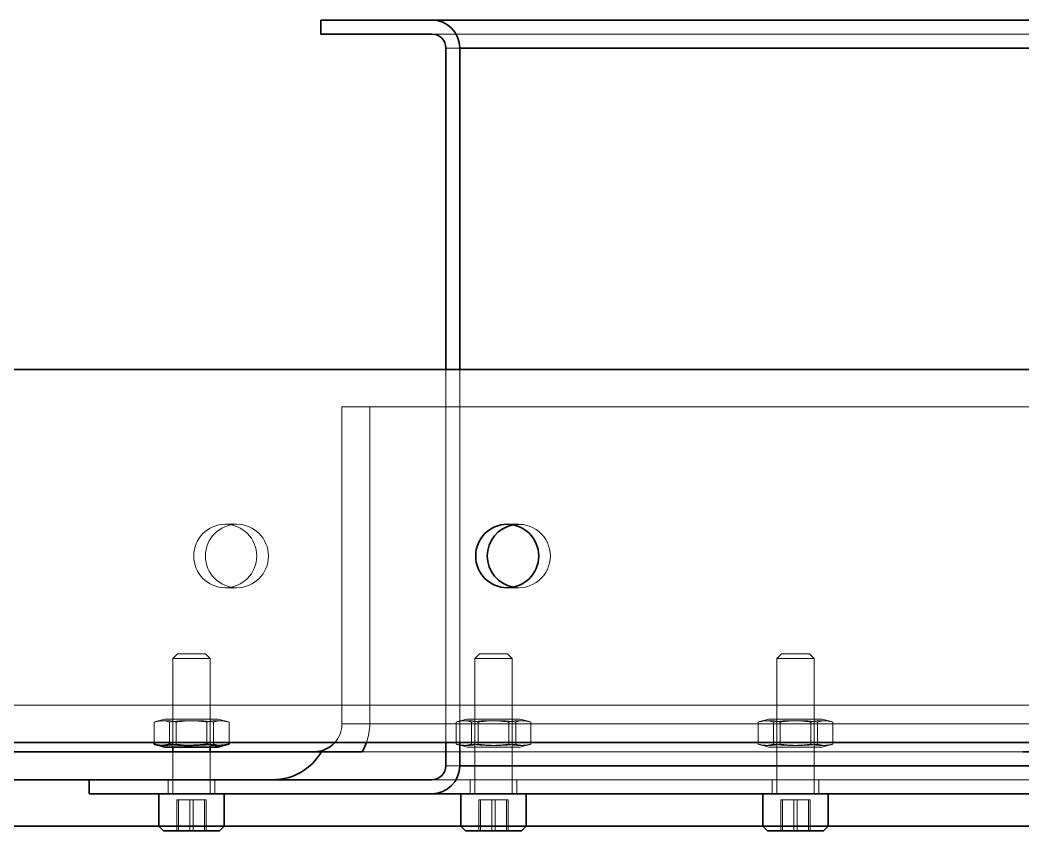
# Model space of a CAD drawing. Header units: millimetres. Extents: x 6115 to 12360, y 7255 to 12668.
# Drawn here: x 9360.9 to 9468.5, y 11611 to 11698 of the extents above; entities that cross this region are included whole.
import ezdxf

# ---------------------------------------------------------------- set-up
doc = ezdxf.new("R2010")
doc.units = ezdxf.units.MM
doc.layers.add('外形線', color=7, linetype='Continuous', lineweight=50)

msp = doc.modelspace()

# ---------------------------------------------------------------- linework, layer by layer
at = {"layer": '外形線', "linetype": 'Continuous', "lineweight": 35}
for p, q in [((9393.13, 11696.53), (9393.13, 11698.03)), ((9393.13, 11698.03), (9405.06, 11698.03)), ((9405.06, 11698.03), (9481.72, 11698.03)), ((9405.06, 11696.53), (9393.13, 11696.53)), ((9406.56, 11660.53), (9406.56, 11695.03)), ((9408.05, 11695.03), (9408.05, 11660.53)), ((9478.74, 11695.03), (9408.05, 11695.03)), ((9059.08, 11660.53), (9770.32, 11660.53)), ((9774.3, 11620.53), (9059.08, 11620.53)), ((9375.24, 11620.35), (9375.24, 11620.53)), ((9376.39, 11620.03), (9375.43, 11620.29)), ((9376.39, 11620.03), (9382.12, 11620.03)), ((9376.88, 11620.35), (9376.88, 11620.53)), ((9377.26, 11619.53), (9377.26, 11620.03)), ((9380.9, 11620.35), (9380.9, 11620.53)), ((9381.26, 11619.53), (9381.26, 11620.03)), ((9382.12, 11620.03), (9383.09, 11620.29)), ((9383.28, 11620.35), (9383.28, 11620.53)), ((9406.56, 11618.03), (9406.56, 11620.53)), ((9408.05, 11620.53), (9408.05, 11618.03)), ((9393.19, 11619.53), (9056.88, 11619.53)), ((9397.58, 11619.53), (9393.19, 11619.53)), ((9804.82, 11619.53), (9468.47, 11619.53)), ((9408.05, 11618.03), (9469.7, 11618.03)), ((9388.02, 11616.53), (9056.88, 11616.53)), ((9368.27, 11615.03), (9368.27, 11616.53)), ((9400.59, 11616.53), (9388.02, 11616.53)), ((9400.59, 11616.53), (9405.06, 11616.53)), ((9405.06, 11615.03), (9368.27, 11615.03)), ((9375.76, 11615.03), (9375.76, 11611.53)), ((9382.76, 11615.03), (9382.76, 11611.53)), ((9481.72, 11615.03), (9405.06, 11615.03)), ((9408.16, 11615.03), (9408.16, 11611.53)), ((9415.16, 11615.03), (9415.16, 11611.53)), ((9440.57, 11615.03), (9440.57, 11611.53)), ((9447.57, 11615.03), (9447.57, 11611.53)), ((9375.76, 11611.53), (9037.88, 11611.53)), ((9375.76, 11611.53), (9382.76, 11611.53)), ((9376.26, 11611.03), (9375.76, 11611.53)), ((9382.26, 11611.03), (9382.76, 11611.53)), ((9408.16, 11611.53), (9382.76, 11611.53)), ((9408.16, 11611.53), (9415.16, 11611.53)), ((9408.66, 11611.03), (9408.16, 11611.53)), ((9414.66, 11611.03), (9415.16, 11611.53)), ((9440.57, 11611.53), (9415.16, 11611.53)), ((9440.57, 11611.53), (9447.57, 11611.53)), ((9441.07, 11611.03), (9440.57, 11611.53)), ((9447.07, 11611.03), (9447.57, 11611.53)), ((9472.97, 11611.53), (9447.57, 11611.53)), ((9382.26, 11611.03), (9376.26, 11611.03)), ((9414.66, 11611.03), (9408.66, 11611.03)), ((9447.07, 11611.03), (9441.07, 11611.03))]:
    msp.add_line(p, q, dxfattribs=at).dxf.unprotected_set("ltscale", 0)
at = {"layer": '外形線', "linetype": 'Continuous', "lineweight": 18}
for p, q in [((9481.72, 11696.53), (9405.06, 11696.53)), ((9406.56, 11695.03), (9408.05, 11695.03)), ((9406.56, 11620.53), (9406.56, 11660.53)), ((9408.05, 11660.53), (9408.05, 11620.53)), ((9395.4, 11622.53), (9395.4, 11656.53)), ((9395.4, 11656.53), (9398.38, 11656.53)), ((9472.07, 11656.53), (9398.38, 11656.53)), ((9398.38, 11656.53), (9398.38, 11622.53)), ((9384.13, 11643.93), (9382.87, 11643.93)), ((9414.38, 11643.93), (9413.13, 11643.93)), ((9384.13, 11637.13), (9382.87, 11637.13)), ((9414.38, 11637.13), (9413.13, 11637.13)), ((9377.76, 11630.03), (9377.26, 11629.53)), ((9381.26, 11629.53), (9377.26, 11629.53)), ((9377.26, 11620.03), (9377.26, 11629.53)), ((9377.76, 11630.03), (9380.76, 11630.03)), ((9380.76, 11630.03), (9381.26, 11629.53)), ((9381.26, 11620.03), (9381.26, 11629.53)), ((9410.16, 11630.03), (9409.66, 11629.53)), ((9413.66, 11629.53), (9409.66, 11629.53)), ((9409.66, 11615.03), (9409.66, 11629.53)), ((9410.16, 11630.03), (9413.16, 11630.03)), ((9413.16, 11630.03), (9413.66, 11629.53)), ((9413.66, 11615.03), (9413.66, 11629.53)), ((9442.57, 11630.03), (9442.07, 11629.53)), ((9446.07, 11629.53), (9442.07, 11629.53)), ((9442.07, 11615.03), (9442.07, 11629.53)), ((9442.57, 11630.03), (9445.57, 11630.03)), ((9445.57, 11630.03), (9446.07, 11629.53)), ((9446.07, 11615.03), (9446.07, 11629.53)), ((9096.97, 11624.53), (9770.32, 11624.53)), ((9376.39, 11623.03), (9375.43, 11622.77)), ((9382.12, 11623.03), (9376.39, 11623.03)), ((9377.26, 11620.03), (9377.26, 11623.03)), ((9381.26, 11620.03), (9381.26, 11623.03)), ((9382.12, 11623.03), (9383.09, 11622.77)), ((9408.8, 11623.03), (9407.83, 11622.77)), ((9414.53, 11623.03), (9408.8, 11623.03)), ((9409.66, 11620.03), (9409.66, 11623.03)), ((9413.66, 11620.03), (9413.66, 11623.03)), ((9414.53, 11623.03), (9415.49, 11622.77)), ((9441.2, 11623.03), (9440.23, 11622.77)), ((9446.93, 11623.03), (9441.2, 11623.03)), ((9442.07, 11620.03), (9442.07, 11623.03)), ((9446.07, 11620.03), (9446.07, 11623.03)), ((9446.93, 11623.03), (9447.9, 11622.77)), ((9375.24, 11620.53), (9375.24, 11622.72)), ((9376.88, 11620.53), (9376.88, 11622.72)), ((9377.61, 11620.35), (9377.61, 11622.72)), ((9380.9, 11620.53), (9380.9, 11622.72)), ((9381.63, 11620.35), (9381.63, 11622.72)), ((9383.28, 11620.53), (9383.28, 11622.72)), ((9398.38, 11622.53), (9395.4, 11622.53)), ((9398.38, 11622.53), (9472.07, 11622.53)), ((9407.64, 11620.35), (9407.64, 11622.72)), ((9409.29, 11620.35), (9409.29, 11622.72)), ((9410.02, 11620.35), (9410.02, 11622.72)), ((9413.31, 11620.35), (9413.31, 11622.72)), ((9414.04, 11620.35), (9414.04, 11622.72)), ((9415.68, 11620.35), (9415.68, 11622.72)), ((9440.05, 11620.35), (9440.05, 11622.72)), ((9441.69, 11620.35), (9441.69, 11622.72)), ((9442.42, 11620.35), (9442.42, 11622.72)), ((9445.71, 11620.35), (9445.71, 11622.72)), ((9446.44, 11620.35), (9446.44, 11622.72)), ((9448.08, 11620.35), (9448.08, 11622.72)), ((9408.8, 11620.03), (9407.83, 11620.29)), ((9408.8, 11620.03), (9414.53, 11620.03)), ((9414.53, 11620.03), (9415.49, 11620.29)), ((9441.2, 11620.03), (9440.23, 11620.29)), ((9441.2, 11620.03), (9446.93, 11620.03)), ((9446.93, 11620.03), (9447.9, 11620.29)), ((9377.26, 11615.03), (9377.26, 11619.53)), ((9381.26, 11615.03), (9381.26, 11619.53)), ((9397.58, 11619.53), (9468.47, 11619.53)), ((9408.05, 11618.03), (9406.56, 11618.03)), ((9376.76, 11615.03), (9376.76, 11616.53)), ((9381.76, 11615.03), (9381.76, 11616.53)), ((9405.06, 11616.53), (9473.64, 11616.53)), ((9409.16, 11615.03), (9409.16, 11616.53)), ((9414.16, 11615.03), (9414.16, 11616.53)), ((9441.57, 11615.03), (9441.57, 11616.53)), ((9446.57, 11615.03), (9446.57, 11616.53)), ((9377.68, 11611.03), (9377.68, 11614.37)), ((9379.08, 11614.37), (9377.68, 11614.37)), ((9377.86, 11611.03), (9377.86, 11614.37)), ((9379.08, 11611.03), (9379.08, 11614.37)), ((9380.66, 11614.37), (9379.08, 11614.37)), ((9379.44, 11611.03), (9379.44, 11614.37)), ((9380.84, 11614.37), (9380.66, 11614.37)), ((9380.66, 11611.03), (9380.66, 11614.37)), ((9380.84, 11611.03), (9380.84, 11614.37)), ((9410.08, 11611.03), (9410.08, 11614.37)), ((9411.48, 11614.37), (9410.08, 11614.37)), ((9410.26, 11611.03), (9410.26, 11614.37)), ((9411.48, 11611.03), (9411.48, 11614.37)), ((9413.06, 11614.37), (9411.48, 11614.37)), ((9411.84, 11611.03), (9411.84, 11614.37)), ((9413.24, 11614.37), (9413.06, 11614.37)), ((9413.06, 11611.03), (9413.06, 11614.37)), ((9413.24, 11611.03), (9413.24, 11614.37)), ((9442.48, 11611.03), (9442.48, 11614.37)), ((9443.88, 11614.37), (9442.48, 11614.37)), ((9442.66, 11611.03), (9442.66, 11614.37)), ((9443.88, 11611.03), (9443.88, 11614.37)), ((9445.47, 11614.37), (9443.88, 11614.37)), ((9444.25, 11611.03), (9444.25, 11614.37)), ((9445.65, 11614.37), (9445.47, 11614.37)), ((9445.47, 11611.03), (9445.47, 11614.37)), ((9445.65, 11611.03), (9445.65, 11614.37))]:
    msp.add_line(p, q, dxfattribs=at).dxf.unprotected_set("ltscale", 0)
for points in [[(9376.88, 11622.72), (9376.8, 11622.74), (9376.73, 11622.77), (9376.66, 11622.78), (9376.59, 11622.8), (9376.52, 11622.82), (9376.45, 11622.83), (9376.38, 11622.84), (9376.32, 11622.85), (9376.25, 11622.86), (9376.19, 11622.86), (9376.12, 11622.86), (9376.06, 11622.86), (9376, 11622.86), (9375.93, 11622.86), (9375.87, 11622.86), (9375.8, 11622.85), (9375.74, 11622.84), (9375.67, 11622.83), (9375.6, 11622.82), (9375.54, 11622.8), (9375.46, 11622.78), (9375.39, 11622.77), (9375.32, 11622.74), (9375.24, 11622.72)], [(9375.24, 11622.72), (9375.35, 11622.74), (9375.46, 11622.77), (9375.56, 11622.78), (9375.67, 11622.8), (9375.77, 11622.82), (9375.87, 11622.83), (9375.96, 11622.84), (9376.06, 11622.85), (9376.15, 11622.86), (9376.24, 11622.86), (9376.33, 11622.86), (9376.43, 11622.86), (9376.52, 11622.86), (9376.61, 11622.86), (9376.7, 11622.86), (9376.8, 11622.85), (9376.89, 11622.84), (9376.99, 11622.83), (9377.09, 11622.82), (9377.19, 11622.8), (9377.29, 11622.78), (9377.39, 11622.77), (9377.5, 11622.74), (9377.61, 11622.72)], [(9380.9, 11622.72), (9380.71, 11622.74), (9380.53, 11622.77), (9380.35, 11622.78), (9380.18, 11622.8), (9380.01, 11622.82), (9379.84, 11622.83), (9379.68, 11622.84), (9379.52, 11622.85), (9379.36, 11622.86), (9379.2, 11622.86), (9379.05, 11622.86), (9378.89, 11622.86), (9378.74, 11622.86), (9378.58, 11622.86), (9378.42, 11622.86), (9378.27, 11622.85), (9378.11, 11622.84), (9377.94, 11622.83), (9377.78, 11622.82), (9377.61, 11622.8), (9377.43, 11622.78), (9377.26, 11622.77), (9377.07, 11622.74), (9376.88, 11622.72)], [(9377.61, 11622.72), (9377.8, 11622.74), (9377.99, 11622.77), (9378.17, 11622.78), (9378.34, 11622.8), (9378.51, 11622.82), (9378.67, 11622.83), (9378.84, 11622.84), (9379, 11622.85), (9379.16, 11622.86), (9379.31, 11622.86), (9379.47, 11622.86), (9379.62, 11622.86), (9379.78, 11622.86), (9379.94, 11622.86), (9380.09, 11622.86), (9380.25, 11622.85), (9380.41, 11622.84), (9380.57, 11622.83), (9380.74, 11622.82), (9380.91, 11622.8), (9381.08, 11622.78), (9381.26, 11622.77), (9381.44, 11622.74), (9381.63, 11622.72)], [(9383.28, 11622.72), (9383.16, 11622.74), (9383.06, 11622.77), (9382.95, 11622.78), (9382.85, 11622.8), (9382.75, 11622.82), (9382.65, 11622.83), (9382.55, 11622.84), (9382.46, 11622.85), (9382.37, 11622.86), (9382.27, 11622.86), (9382.18, 11622.86), (9382.09, 11622.86), (9382, 11622.86), (9381.91, 11622.86), (9381.81, 11622.86), (9381.72, 11622.85), (9381.62, 11622.84), (9381.53, 11622.83), (9381.43, 11622.82), (9381.33, 11622.8), (9381.23, 11622.78), (9381.12, 11622.77), (9381.01, 11622.74), (9380.9, 11622.72)], [(9381.63, 11622.72), (9381.71, 11622.74), (9381.79, 11622.77), (9381.86, 11622.78), (9381.93, 11622.8), (9382, 11622.82), (9382.07, 11622.83), (9382.13, 11622.84), (9382.2, 11622.85), (9382.26, 11622.86), (9382.33, 11622.86), (9382.39, 11622.86), (9382.46, 11622.86), (9382.52, 11622.86), (9382.58, 11622.86), (9382.65, 11622.86), (9382.71, 11622.85), (9382.78, 11622.84), (9382.84, 11622.83), (9382.91, 11622.82), (9382.98, 11622.8), (9383.05, 11622.78), (9383.12, 11622.77), (9383.2, 11622.74), (9383.28, 11622.72)], [(9409.29, 11622.72), (9409.21, 11622.74), (9409.13, 11622.77), (9409.06, 11622.78), (9408.99, 11622.8), (9408.92, 11622.82), (9408.85, 11622.83), (9408.79, 11622.84), (9408.72, 11622.85), (9408.66, 11622.86), (9408.59, 11622.86), (9408.53, 11622.86), (9408.46, 11622.86), (9408.4, 11622.86), (9408.34, 11622.86), (9408.27, 11622.86), (9408.21, 11622.85), (9408.14, 11622.84), (9408.08, 11622.83), (9408.01, 11622.82), (9407.94, 11622.8), (9407.87, 11622.78), (9407.8, 11622.77), (9407.72, 11622.74), (9407.64, 11622.72)], [(9407.64, 11622.72), (9407.75, 11622.74), (9407.86, 11622.77), (9407.97, 11622.78), (9408.07, 11622.8), (9408.17, 11622.82), (9408.27, 11622.83), (9408.37, 11622.84), (9408.46, 11622.85), (9408.55, 11622.86), (9408.65, 11622.86), (9408.74, 11622.86), (9408.83, 11622.86), (9408.92, 11622.86), (9409.01, 11622.86), (9409.11, 11622.86), (9409.2, 11622.85), (9409.3, 11622.84), (9409.39, 11622.83), (9409.49, 11622.82), (9409.59, 11622.8), (9409.69, 11622.78), (9409.8, 11622.77), (9409.91, 11622.74), (9410.02, 11622.72)], [(9413.31, 11622.72), (9413.12, 11622.74), (9412.93, 11622.77), (9412.75, 11622.78), (9412.58, 11622.8), (9412.41, 11622.82), (9412.25, 11622.83), (9412.08, 11622.84), (9411.92, 11622.85), (9411.76, 11622.86), (9411.61, 11622.86), (9411.45, 11622.86), (9411.3, 11622.86), (9411.14, 11622.86), (9410.98, 11622.86), (9410.83, 11622.86), (9410.67, 11622.85), (9410.51, 11622.84), (9410.35, 11622.83), (9410.18, 11622.82), (9410.01, 11622.8), (9409.84, 11622.78), (9409.66, 11622.77), (9409.48, 11622.74), (9409.29, 11622.72)], [(9410.02, 11622.72), (9410.21, 11622.74), (9410.39, 11622.77), (9410.57, 11622.78), (9410.74, 11622.8), (9410.91, 11622.82), (9411.08, 11622.83), (9411.24, 11622.84), (9411.4, 11622.85), (9411.56, 11622.86), (9411.72, 11622.86), (9411.87, 11622.86), (9412.03, 11622.86), (9412.18, 11622.86), (9412.34, 11622.86), (9412.5, 11622.86), (9412.65, 11622.85), (9412.81, 11622.84), (9412.98, 11622.83), (9413.14, 11622.82), (9413.31, 11622.8), (9413.49, 11622.78), (9413.66, 11622.77), (9413.85, 11622.74), (9414.04, 11622.72)], [(9415.68, 11622.72), (9415.57, 11622.74), (9415.46, 11622.77), (9415.35, 11622.78), (9415.25, 11622.8), (9415.15, 11622.82), (9415.05, 11622.83), (9414.96, 11622.84), (9414.86, 11622.85), (9414.77, 11622.86), (9414.68, 11622.86), (9414.59, 11622.86), (9414.49, 11622.86), (9414.4, 11622.86), (9414.31, 11622.86), (9414.22, 11622.86), (9414.12, 11622.85), (9414.03, 11622.84), (9413.93, 11622.83), (9413.83, 11622.82), (9413.73, 11622.8), (9413.63, 11622.78), (9413.53, 11622.77), (9413.42, 11622.74), (9413.31, 11622.72)], [(9414.04, 11622.72), (9414.11, 11622.74), (9414.19, 11622.77), (9414.26, 11622.78), (9414.33, 11622.8), (9414.4, 11622.82), (9414.47, 11622.83), (9414.54, 11622.84), (9414.6, 11622.85), (9414.67, 11622.86), (9414.73, 11622.86), (9414.8, 11622.86), (9414.86, 11622.86), (9414.92, 11622.86), (9414.99, 11622.86), (9415.05, 11622.86), (9415.12, 11622.85), (9415.18, 11622.84), (9415.25, 11622.83), (9415.32, 11622.82), (9415.38, 11622.8), (9415.46, 11622.78), (9415.53, 11622.77), (9415.6, 11622.74), (9415.68, 11622.72)], [(9441.69, 11622.72), (9441.61, 11622.74), (9441.54, 11622.77), (9441.46, 11622.78), (9441.39, 11622.8), (9441.32, 11622.82), (9441.26, 11622.83), (9441.19, 11622.84), (9441.12, 11622.85), (9441.06, 11622.86), (9441, 11622.86), (9440.93, 11622.86), (9440.87, 11622.86), (9440.8, 11622.86), (9440.74, 11622.86), (9440.68, 11622.86), (9440.61, 11622.85), (9440.55, 11622.84), (9440.48, 11622.83), (9440.41, 11622.82), (9440.34, 11622.8), (9440.27, 11622.78), (9440.2, 11622.77), (9440.12, 11622.74), (9440.05, 11622.72)], [(9440.05, 11622.72), (9440.16, 11622.74), (9440.27, 11622.77), (9440.37, 11622.78), (9440.47, 11622.8), (9440.57, 11622.82), (9440.67, 11622.83), (9440.77, 11622.84), (9440.86, 11622.85), (9440.96, 11622.86), (9441.05, 11622.86), (9441.14, 11622.86), (9441.23, 11622.86), (9441.33, 11622.86), (9441.42, 11622.86), (9441.51, 11622.86), (9441.6, 11622.85), (9441.7, 11622.84), (9441.8, 11622.83), (9441.89, 11622.82), (9441.99, 11622.8), (9442.1, 11622.78), (9442.2, 11622.77), (9442.31, 11622.74), (9442.42, 11622.72)], [(9445.71, 11622.72), (9445.52, 11622.74), (9445.34, 11622.77), (9445.16, 11622.78), (9444.98, 11622.8), (9444.82, 11622.82), (9444.65, 11622.83), (9444.49, 11622.84), (9444.33, 11622.85), (9444.17, 11622.86), (9444.01, 11622.86), (9443.86, 11622.86), (9443.7, 11622.86), (9443.54, 11622.86), (9443.39, 11622.86), (9443.23, 11622.86), (9443.07, 11622.85), (9442.91, 11622.84), (9442.75, 11622.83), (9442.58, 11622.82), (9442.42, 11622.8), (9442.24, 11622.78), (9442.06, 11622.77), (9441.88, 11622.74), (9441.69, 11622.72)], [(9442.42, 11622.72), (9442.61, 11622.74), (9442.8, 11622.77), (9442.97, 11622.78), (9443.15, 11622.8), (9443.32, 11622.82), (9443.48, 11622.83), (9443.64, 11622.84), (9443.8, 11622.85), (9443.96, 11622.86), (9444.12, 11622.86), (9444.28, 11622.86), (9444.43, 11622.86), (9444.59, 11622.86), (9444.74, 11622.86), (9444.9, 11622.86), (9445.06, 11622.85), (9445.22, 11622.84), (9445.38, 11622.83), (9445.55, 11622.82), (9445.72, 11622.8), (9445.89, 11622.78), (9446.07, 11622.77), (9446.25, 11622.74), (9446.44, 11622.72)], [(9448.08, 11622.72), (9447.97, 11622.74), (9447.86, 11622.77), (9447.76, 11622.78), (9447.66, 11622.8), (9447.56, 11622.82), (9447.46, 11622.83), (9447.36, 11622.84), (9447.27, 11622.85), (9447.17, 11622.86), (9447.08, 11622.86), (9446.99, 11622.86), (9446.9, 11622.86), (9446.81, 11622.86), (9446.71, 11622.86), (9446.62, 11622.86), (9446.53, 11622.85), (9446.43, 11622.84), (9446.34, 11622.83), (9446.24, 11622.82), (9446.14, 11622.8), (9446.04, 11622.78), (9445.93, 11622.77), (9445.82, 11622.74), (9445.71, 11622.72)], [(9446.44, 11622.72), (9446.52, 11622.74), (9446.59, 11622.77), (9446.67, 11622.78), (9446.74, 11622.8), (9446.81, 11622.82), (9446.87, 11622.83), (9446.94, 11622.84), (9447.01, 11622.85), (9447.07, 11622.86), (9447.14, 11622.86), (9447.2, 11622.86), (9447.26, 11622.86), (9447.33, 11622.86), (9447.39, 11622.86), (9447.45, 11622.86), (9447.52, 11622.85), (9447.58, 11622.84), (9447.65, 11622.83), (9447.72, 11622.82), (9447.79, 11622.8), (9447.86, 11622.78), (9447.93, 11622.77), (9448.01, 11622.74), (9448.08, 11622.72)], [(9377.61, 11620.35), (9377.5, 11620.32), (9377.39, 11620.3), (9377.29, 11620.28), (9377.19, 11620.27), (9377.09, 11620.25), (9376.99, 11620.24), (9376.89, 11620.23), (9376.8, 11620.22), (9376.7, 11620.21), (9376.61, 11620.21), (9376.52, 11620.2), (9376.43, 11620.2), (9376.33, 11620.2), (9376.24, 11620.21), (9376.15, 11620.21), (9376.06, 11620.22), (9375.96, 11620.23), (9375.87, 11620.24), (9375.77, 11620.25), (9375.67, 11620.27), (9375.56, 11620.28), (9375.46, 11620.3), (9375.35, 11620.32), (9375.24, 11620.35)], [(9381.63, 11620.35), (9381.44, 11620.32), (9381.26, 11620.3), (9381.08, 11620.28), (9380.91, 11620.27), (9380.74, 11620.25), (9380.57, 11620.24), (9380.41, 11620.23), (9380.25, 11620.22), (9380.09, 11620.21), (9379.94, 11620.21), (9379.78, 11620.2), (9379.62, 11620.2), (9379.47, 11620.2), (9379.31, 11620.21), (9379.16, 11620.21), (9379, 11620.22), (9378.84, 11620.23), (9378.67, 11620.24), (9378.51, 11620.25), (9378.34, 11620.27), (9378.17, 11620.28), (9377.99, 11620.3), (9377.8, 11620.32), (9377.61, 11620.35)], [(9383.09, 11620.29), (9383.02, 11620.28), (9382.96, 11620.26), (9382.9, 11620.25), (9382.84, 11620.24), (9382.78, 11620.23), (9382.72, 11620.22), (9382.66, 11620.21), (9382.6, 11620.21), (9382.55, 11620.21), (9382.49, 11620.2), (9382.43, 11620.2), (9382.38, 11620.2), (9382.32, 11620.21), (9382.26, 11620.21), (9382.2, 11620.22), (9382.14, 11620.23), (9382.09, 11620.23), (9382.03, 11620.25), (9381.96, 11620.26), (9381.9, 11620.27), (9381.84, 11620.29), (9381.77, 11620.31), (9381.7, 11620.33), (9381.63, 11620.35)], [(9410.02, 11620.35), (9409.91, 11620.32), (9409.8, 11620.3), (9409.69, 11620.28), (9409.59, 11620.27), (9409.49, 11620.25), (9409.39, 11620.24), (9409.3, 11620.23), (9409.2, 11620.22), (9409.11, 11620.21), (9409.01, 11620.21), (9408.92, 11620.2), (9408.83, 11620.2), (9408.74, 11620.2), (9408.65, 11620.21), (9408.55, 11620.21), (9408.46, 11620.22), (9408.37, 11620.23), (9408.27, 11620.24), (9408.17, 11620.25), (9408.07, 11620.27), (9407.97, 11620.28), (9407.86, 11620.3), (9407.75, 11620.32), (9407.64, 11620.35)], [(9407.64, 11620.35), (9407.72, 11620.32), (9407.8, 11620.3), (9407.87, 11620.28), (9407.94, 11620.27), (9408.01, 11620.25), (9408.08, 11620.24), (9408.14, 11620.23), (9408.21, 11620.22), (9408.27, 11620.21), (9408.34, 11620.21), (9408.4, 11620.2), (9408.46, 11620.2), (9408.53, 11620.2), (9408.59, 11620.21), (9408.66, 11620.21), (9408.72, 11620.22), (9408.79, 11620.23), (9408.85, 11620.24), (9408.92, 11620.25), (9408.99, 11620.27), (9409.06, 11620.28), (9409.13, 11620.3), (9409.21, 11620.32), (9409.29, 11620.35)], [(9409.29, 11620.35), (9409.48, 11620.32), (9409.66, 11620.3), (9409.84, 11620.28), (9410.01, 11620.27), (9410.18, 11620.25), (9410.35, 11620.24), (9410.51, 11620.23), (9410.67, 11620.22), (9410.83, 11620.21), (9410.98, 11620.21), (9411.14, 11620.2), (9411.3, 11620.2), (9411.45, 11620.2), (9411.61, 11620.21), (9411.76, 11620.21), (9411.92, 11620.22), (9412.08, 11620.23), (9412.25, 11620.24), (9412.41, 11620.25), (9412.58, 11620.27), (9412.75, 11620.28), (9412.93, 11620.3), (9413.12, 11620.32), (9413.31, 11620.35)], [(9414.04, 11620.35), (9413.85, 11620.32), (9413.66, 11620.3), (9413.49, 11620.28), (9413.31, 11620.27), (9413.14, 11620.25), (9412.98, 11620.24), (9412.81, 11620.23), (9412.65, 11620.22), (9412.5, 11620.21), (9412.34, 11620.21), (9412.18, 11620.2), (9412.03, 11620.2), (9411.87, 11620.2), (9411.72, 11620.21), (9411.56, 11620.21), (9411.4, 11620.22), (9411.24, 11620.23), (9411.08, 11620.24), (9410.91, 11620.25), (9410.74, 11620.27), (9410.57, 11620.28), (9410.39, 11620.3), (9410.21, 11620.32), (9410.02, 11620.35)], [(9413.31, 11620.35), (9413.42, 11620.32), (9413.53, 11620.3), (9413.63, 11620.28), (9413.73, 11620.27), (9413.83, 11620.25), (9413.93, 11620.24), (9414.03, 11620.23), (9414.12, 11620.22), (9414.22, 11620.21), (9414.31, 11620.21), (9414.4, 11620.2), (9414.49, 11620.2), (9414.59, 11620.2), (9414.68, 11620.21), (9414.77, 11620.21), (9414.86, 11620.22), (9414.96, 11620.23), (9415.05, 11620.24), (9415.15, 11620.25), (9415.25, 11620.27), (9415.35, 11620.28), (9415.46, 11620.3), (9415.57, 11620.32), (9415.68, 11620.35)], [(9415.68, 11620.35), (9415.6, 11620.32), (9415.53, 11620.3), (9415.46, 11620.28), (9415.38, 11620.27), (9415.32, 11620.25), (9415.25, 11620.24), (9415.18, 11620.23), (9415.12, 11620.22), (9415.05, 11620.21), (9414.99, 11620.21), (9414.92, 11620.2), (9414.86, 11620.2), (9414.8, 11620.2), (9414.73, 11620.21), (9414.67, 11620.21), (9414.6, 11620.22), (9414.54, 11620.23), (9414.47, 11620.24), (9414.4, 11620.25), (9414.33, 11620.27), (9414.26, 11620.28), (9414.19, 11620.3), (9414.11, 11620.32), (9414.04, 11620.35)], [(9442.42, 11620.35), (9442.31, 11620.32), (9442.2, 11620.3), (9442.1, 11620.28), (9441.99, 11620.27), (9441.89, 11620.25), (9441.8, 11620.24), (9441.7, 11620.23), (9441.6, 11620.22), (9441.51, 11620.21), (9441.42, 11620.21), (9441.33, 11620.2), (9441.23, 11620.2), (9441.14, 11620.2), (9441.05, 11620.21), (9440.96, 11620.21), (9440.86, 11620.22), (9440.77, 11620.23), (9440.67, 11620.24), (9440.57, 11620.25), (9440.47, 11620.27), (9440.37, 11620.28), (9440.27, 11620.3), (9440.16, 11620.32), (9440.05, 11620.35)], [(9440.05, 11620.35), (9440.12, 11620.32), (9440.2, 11620.3), (9440.27, 11620.28), (9440.34, 11620.27), (9440.41, 11620.25), (9440.48, 11620.24), (9440.55, 11620.23), (9440.61, 11620.22), (9440.68, 11620.21), (9440.74, 11620.21), (9440.8, 11620.2), (9440.87, 11620.2), (9440.93, 11620.2), (9441, 11620.21), (9441.06, 11620.21), (9441.12, 11620.22), (9441.19, 11620.23), (9441.26, 11620.24), (9441.32, 11620.25), (9441.39, 11620.27), (9441.46, 11620.28), (9441.54, 11620.3), (9441.61, 11620.32), (9441.69, 11620.35)], [(9441.69, 11620.35), (9441.88, 11620.32), (9442.06, 11620.3), (9442.24, 11620.28), (9442.42, 11620.27), (9442.58, 11620.25), (9442.75, 11620.24), (9442.91, 11620.23), (9443.07, 11620.22), (9443.23, 11620.21), (9443.39, 11620.21), (9443.54, 11620.2), (9443.7, 11620.2), (9443.86, 11620.2), (9444.01, 11620.21), (9444.17, 11620.21), (9444.33, 11620.22), (9444.49, 11620.23), (9444.65, 11620.24), (9444.82, 11620.25), (9444.98, 11620.27), (9445.16, 11620.28), (9445.34, 11620.3), (9445.52, 11620.32), (9445.71, 11620.35)], [(9446.44, 11620.35), (9446.25, 11620.32), (9446.07, 11620.3), (9445.89, 11620.28), (9445.72, 11620.27), (9445.55, 11620.25), (9445.38, 11620.24), (9445.22, 11620.23), (9445.06, 11620.22), (9444.9, 11620.21), (9444.74, 11620.21), (9444.59, 11620.2), (9444.43, 11620.2), (9444.28, 11620.2), (9444.12, 11620.21), (9443.96, 11620.21), (9443.8, 11620.22), (9443.64, 11620.23), (9443.48, 11620.24), (9443.32, 11620.25), (9443.15, 11620.27), (9442.97, 11620.28), (9442.8, 11620.3), (9442.61, 11620.32), (9442.42, 11620.35)], [(9445.71, 11620.35), (9445.82, 11620.32), (9445.93, 11620.3), (9446.04, 11620.28), (9446.14, 11620.27), (9446.24, 11620.25), (9446.34, 11620.24), (9446.43, 11620.23), (9446.53, 11620.22), (9446.62, 11620.21), (9446.71, 11620.21), (9446.81, 11620.2), (9446.9, 11620.2), (9446.99, 11620.2), (9447.08, 11620.21), (9447.17, 11620.21), (9447.27, 11620.22), (9447.36, 11620.23), (9447.46, 11620.24), (9447.56, 11620.25), (9447.66, 11620.27), (9447.76, 11620.28), (9447.86, 11620.3), (9447.97, 11620.32), (9448.08, 11620.35)], [(9448.08, 11620.35), (9448.01, 11620.32), (9447.93, 11620.3), (9447.86, 11620.28), (9447.79, 11620.27), (9447.72, 11620.25), (9447.65, 11620.24), (9447.58, 11620.23), (9447.52, 11620.22), (9447.45, 11620.21), (9447.39, 11620.21), (9447.33, 11620.2), (9447.26, 11620.2), (9447.2, 11620.2), (9447.14, 11620.21), (9447.07, 11620.21), (9447.01, 11620.22), (9446.94, 11620.23), (9446.87, 11620.24), (9446.81, 11620.25), (9446.74, 11620.27), (9446.67, 11620.28), (9446.59, 11620.3), (9446.52, 11620.32), (9446.44, 11620.35)]]:
    msp.add_lwpolyline(points, dxfattribs=at).dxf.unprotected_set("ltscale", 0)
at = {"layer": '外形線', "linetype": 'Continuous', "lineweight": 35}
for points in [[(9375.24, 11620.35), (9375.32, 11620.32), (9375.39, 11620.3), (9375.46, 11620.28), (9375.54, 11620.27), (9375.6, 11620.25), (9375.67, 11620.24), (9375.74, 11620.23), (9375.8, 11620.22), (9375.87, 11620.21), (9375.93, 11620.21), (9376, 11620.2), (9376.06, 11620.2), (9376.12, 11620.2), (9376.19, 11620.21), (9376.25, 11620.21), (9376.32, 11620.22), (9376.38, 11620.23), (9376.45, 11620.24), (9376.52, 11620.25), (9376.59, 11620.27), (9376.66, 11620.28), (9376.73, 11620.3), (9376.8, 11620.32), (9376.88, 11620.35)], [(9376.88, 11620.35), (9377.07, 11620.32), (9377.26, 11620.3), (9377.43, 11620.28), (9377.61, 11620.27), (9377.78, 11620.25), (9377.94, 11620.24), (9378.11, 11620.23), (9378.27, 11620.22), (9378.42, 11620.21), (9378.58, 11620.21), (9378.74, 11620.2), (9378.89, 11620.2), (9379.05, 11620.2), (9379.2, 11620.21), (9379.36, 11620.21), (9379.52, 11620.22), (9379.68, 11620.23), (9379.84, 11620.24), (9380.01, 11620.25), (9380.18, 11620.27), (9380.35, 11620.28), (9380.53, 11620.3), (9380.71, 11620.32), (9380.9, 11620.35)], [(9380.9, 11620.35), (9381.01, 11620.32), (9381.12, 11620.3), (9381.23, 11620.28), (9381.33, 11620.27), (9381.43, 11620.25), (9381.53, 11620.24), (9381.62, 11620.23), (9381.72, 11620.22), (9381.81, 11620.21), (9381.91, 11620.21), (9382, 11620.2), (9382.09, 11620.2), (9382.18, 11620.2), (9382.27, 11620.21), (9382.37, 11620.21), (9382.46, 11620.22), (9382.55, 11620.23), (9382.65, 11620.24), (9382.75, 11620.25), (9382.85, 11620.27), (9382.95, 11620.28), (9383.06, 11620.3), (9383.16, 11620.32), (9383.28, 11620.35)], [(9383.28, 11620.35), (9383.27, 11620.35), (9383.26, 11620.34), (9383.25, 11620.34), (9383.24, 11620.34), (9383.24, 11620.34), (9383.23, 11620.33), (9383.22, 11620.33), (9383.21, 11620.33), (9383.2, 11620.33), (9383.2, 11620.32), (9383.19, 11620.32), (9383.18, 11620.32), (9383.17, 11620.32), (9383.17, 11620.31), (9383.16, 11620.31), (9383.15, 11620.31), (9383.14, 11620.31), (9383.13, 11620.3), (9383.13, 11620.3), (9383.12, 11620.3), (9383.11, 11620.3), (9383.1, 11620.3), (9383.1, 11620.29), (9383.09, 11620.29)]]:
    msp.add_lwpolyline(points, dxfattribs=at).dxf.unprotected_set("ltscale", 0)
at = {"layer": '外形線', "linetype": 'Continuous', "lineweight": 18}
msp.add_arc((9392.41, 11622.53), 2.99, 318.0332, 359.8609, dxfattribs=at).dxf.unprotected_set("ltscale", 0)
at = {"layer": '外形線', "linetype": 'Continuous', "lineweight": 35}
for centre, major_axis, ratio, start_param, end_param in [((9405.06, 11695.03), (0, 3), 0.994522, 4.712389, 6.283185), ((9405.06, 11695.03), (0, 1.5), 0.994522, 4.712389, 6.283185), ((9414.38, 11640.53), (-0.63, 3.34), 0.994898, 0, 2.768476), ((9392.41, 11622.53), (0, -3), 0.994522, 0, 0.841069), ((9392.41, 11622.53), (-2.01, -5.65), 0.995737, 1.387034, 1.570796), ((9388.02, 11622.53), (0, -6), 0.994522, 0, 1.047198), ((9405.06, 11618.03), (0, -1.5), 0.994522, 0, 1.570796), ((9405.06, 11618.03), (0, -3), 0.994522, 0, 1.570796)]:
    msp.add_ellipse(centre, major_axis=major_axis, ratio=ratio, start_param=start_param, end_param=end_param, dxfattribs=at).dxf.unprotected_set("ltscale", 0)
at = {"layer": '外形線', "linetype": 'Continuous', "lineweight": 18}
for centre in [(9382.87, 11640.53), (9384.13, 11640.53)]:
    msp.add_ellipse(centre, major_axis=(0, -3.4), ratio=0.994522, dxfattribs=at).dxf.unprotected_set("ltscale", 0)
at = {"layer": '外形線', "linetype": 'Continuous', "lineweight": 35}
msp.add_ellipse((9413.13, 11640.53), major_axis=(0, -3.4), ratio=0.994522, dxfattribs=at).dxf.unprotected_set("ltscale", 0)
at = {"layer": '外形線', "linetype": 'Continuous', "lineweight": 18}
for centre, major_axis, ratio, start_param, end_param in [((9414.38, 11640.53), (0, 3.4), 0.994522, 4.712389, 6.469744), ((9414.38, 11640.53), (-0.63, -3.34), 0.994898, 0, 1.757355), ((9392.41, 11622.53), (0, -6), 0.994522, 1.230959, 1.570796)]:
    msp.add_ellipse(centre, major_axis=major_axis, ratio=ratio, start_param=start_param, end_param=end_param, dxfattribs=at).dxf.unprotected_set("ltscale", 0)

doc.saveas('drawing.dxf')
